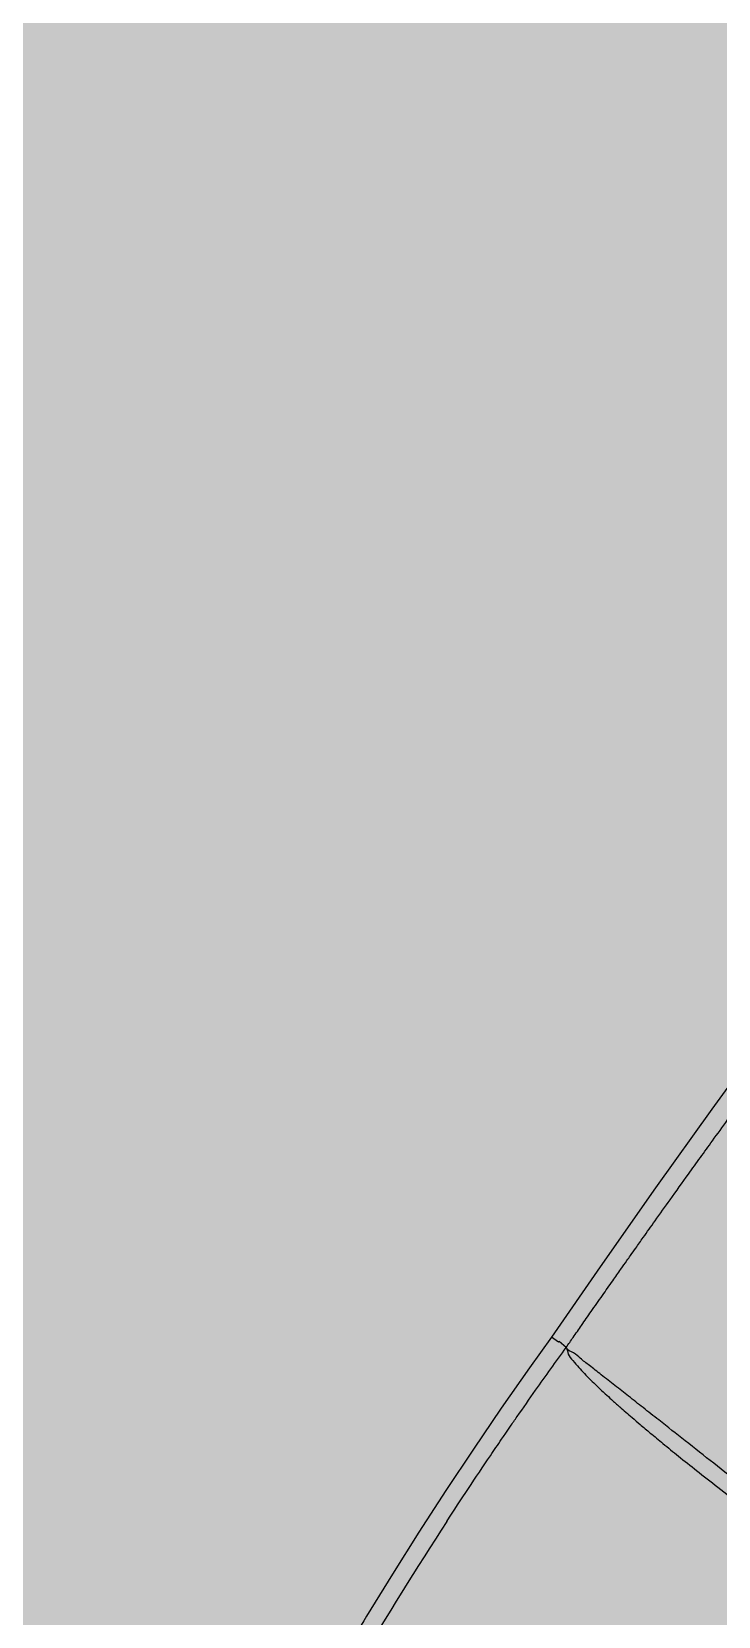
# Model space of a CAD drawing. Header units: millimetres. Extents: x 1145859089 to 1147511753, y -1047484727 to -1047247487.
# Drawn here: x 1146002182.3 to 1146002222.9, y -1047433175.4 to -1047433081.8 of the extents above; entities that cross this region are included whole.
import ezdxf
from ezdxf.xclip import XClip

# ---------------------------------------------------------------- set-up
doc = ezdxf.new("R2010")
doc.units = ezdxf.units.MM
doc.header["$LTSCALE"] = 100
doc.header["$MEASUREMENT"] = 0
doc.header["$XCLIPFRAME"] = 2
doc.layers.get('0').update_dxf_attribs({"linetype": 'CONTINUOUS'})
doc.layers.add('XREF', color=135, linetype='CONTINUOUS')
doc.layers.add('단지배치도$0$W240910', color=135, linetype='CONTINUOUS')

# ---------------------------------------------------------------- blocks, each defined once
blk = doc.blocks.new('단지배치도$0$zw$9902')
at = {"layer": '단지배치도$0$W240910', "linetype": 'ByBlock', "ltscale": 20}
for p, q in [((64085.048, -61771.496), (64081.695, -61776.117)), ((64081.695, -61776.117), (64078.376, -61780.763)), ((64078.376, -61780.763), (64075.091, -61785.432)), ((64075.091, -61785.432), (64072.212, -61789.585)), ((64072.212, -61789.585), (64070.926, -61791.387)), ((64072.636, -61789.884), (64072.212, -61789.585)), ((64072.665, -61789.841), (64072.636, -61789.884)), ((64073.09, -61790.19), (64072.665, -61789.841)), ((64073.082, -61790.205), (64073.083, -61790.204)), ((64073.082, -61790.206), (64073.082, -61790.205)), ((64073.083, -61790.205), (64073.082, -61790.206)), ((64073.083, -61790.202), (64073.084, -61790.201)), ((64073.083, -61790.204), (64073.083, -61790.202)), ((64073.085, -61790.203), (64073.083, -61790.205)), ((64073.084, -61790.201), (64073.087, -61790.196)), ((64073.089, -61790.2), (64073.085, -61790.203)), ((64073.087, -61790.196), (64073.09, -61790.19)), ((64073.094, -61790.195), (64073.089, -61790.2)), ((64073.105, -61790.2), (64073.094, -61790.195)), ((64070.926, -61791.387), (64069.25, -61793.787)), ((64069.25, -61793.787), (64067.602, -61796.207)), ((64076.251, -61793.699), (64076.262, -61793.708)), ((64067.602, -61796.207), (64065.981, -61798.646)), ((64065.981, -61798.646), (64064.389, -61801.103)), ((64064.389, -61801.103), (64062.826, -61803.578)), ((64062.826, -61803.578), (64061.291, -61806.071))]:
    blk.add_line(p, q, dxfattribs=at)
for centre, radius, start, end in [((64274.495, -61936.094), 248.7, 146.95178, 149.23615), ((64289.589, -61944.7), 267.092, 148.7327, 149.26499)]:
    blk.add_arc(centre, radius, start, end, dxfattribs=at)
for points, start_tangent, end_tangent in [([(64073.09, -61790.19), (64073.503, -61789.596), (64073.994, -61788.889), (64074.565, -61788.071), (64075.232, -61787.119), (64075.841, -61786.251), (64076.324, -61785.565), (64076.68, -61785.061), (64076.893, -61784.759), (64077.2, -61784.325), (64077.641, -61783.702), (64078.342, -61782.717), (64079.233, -61781.466), (64080.318, -61779.954), (64080.671, -61779.463), (64081.024, -61778.973), (64081.378, -61778.483), (64081.732, -61777.994), (64083.536, -61775.512), (64087.658, -61769.924)], (0.569592, 0.821928), (0.59725, 0.802055)), ([(64066.031, -61800.467), (64068.609, -61796.585), (64069.269, -61795.615), (64069.482, -61795.305), (64069.797, -61794.848), (64070.192, -61794.276), (64071.28, -61792.722), (64073.091, -61790.19)], (0.54565, 0.838013), (0.586796, 0.809735)), ([(64073.099, -61790.211), (64073.212, -61790.59), (64073.482, -61790.969), (64073.843, -61791.377), (64074.164, -61791.723), (64074.551, -61792.12), (64074.888, -61792.449), (64075.393, -61792.925), (64075.769, -61793.268), (64076.243, -61793.692), (64076.262, -61793.708)], (0.412184, -0.911101), (0.74959, -0.661902)), ([(64075.974, -61792.444), (64075.156, -61791.8), (64074.462, -61791.254), (64073.925, -61790.831), (64073.52, -61790.513), (64073.105, -61790.2)], (-0.773646, 0.633618), (-0.300245, 0.953862)), ([(64089.171, -61802.821), (64087.278, -61801.33), (64085.393, -61799.849), (64083.578, -61798.421), (64081.814, -61797.034), (64080.125, -61795.706), (64078.561, -61794.476), (64077.634, -61793.748), (64076.776, -61793.074), (64075.974, -61792.444)], (-0.799269, 0.600973), (-0.773646, 0.633618)), ([(64076.251, -61793.699), (64076.983, -61794.336), (64077.454, -61794.738), (64078.058, -61795.245), (64078.809, -61795.865), (64079.72, -61796.604), (64080.801, -61797.463), (64082.054, -61798.44), (64083.474, -61799.525), (64085.041, -61800.698), (64086.721, -61801.93)], (0.749446, -0.662065), (0.920277, -0.391268)), ([(64076.97, -61821.602), (64080.708, -61815.374), (64084.646, -61809.299), (64088.769, -61803.397)], (0.511351, 0.859372), (0.5766, 0.817027))]:
    blk.add_spline(points, degree=3, dxfattribs=dict(at, start_tangent=start_tangent, end_tangent=end_tangent))
blk = doc.blocks.new('단지배치도')
blk.add_blockref('단지배치도$0$zw$9902', (141034.193, 142437.157))

msp = doc.modelspace()

# ---------------------------------------------------------------- hatches: boundary and pattern name
at = {"ltscale": 2}
h = msp.add_hatch(color=254, dxfattribs=at)
h.dxf.hatch_style = 1
h.paths.add_polyline_path([(1145990290.826505, -1047418769.30505), (1145990290.826505, -1047434769.30505), (1146004090.826505, -1047434769.30505), (1146004090.826505, -1047418769.30505)])

# ---------------------------------------------------------------- block references
at = {"layer": 'XREF'}
ref = msp.add_blockref('단지배치도', (1145797106.633357, -1047513806.462535), dxfattribs=at)
XClip(ref).set_block_clipping_path([(72982.4064819524, 34919.7593965302), (360382.4067475507, 255319.7593436702)])

doc.saveas('drawing.dxf')
